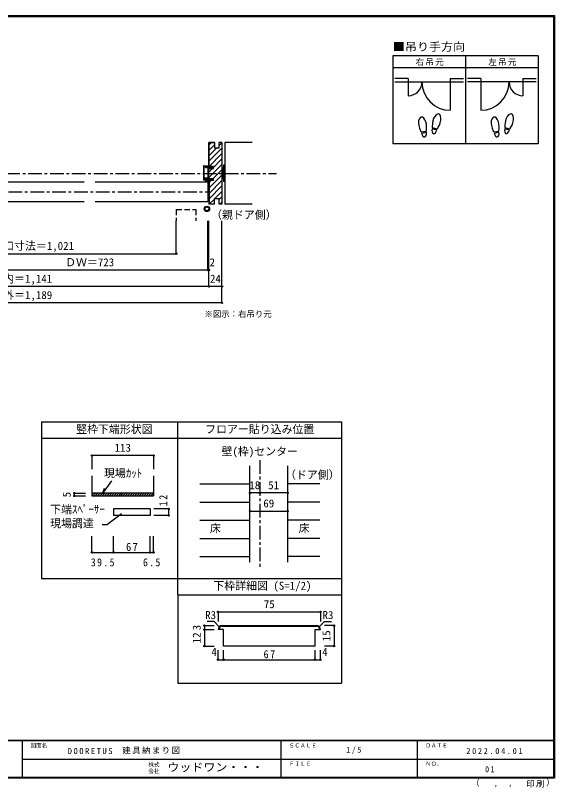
# Model space of a CAD drawing. Units: millimetres at full size, sheet at 1:5, with parts at other scales. Extents: x -973 to 977, y -718 to 696.
# Drawn here: x -11 to 977, y -718 to 696 of the extents above; entities that cross this region are included whole.
import ezdxf
from ezdxf.enums import TextEntityAlignment as Align

# ---------------------------------------------------------------- set-up
doc = ezdxf.new("R2010")
doc.units = ezdxf.units.MM
doc.header["$LTSCALE"] = 5
doc.header["$PDMODE"] = 32
doc.header["$PDSIZE"] = 2.5
for name, pattern in [('CHAIN1', [8, 5, -1, 1, -1]), ('DASHED1', [1.8, 1.2, -0.6]), ('DASHED2', [3, 2, -1])]:
    doc.linetypes.add(name, pattern=pattern)
for name, color, linetype in [('0-0_補助線', 7, 'Continuous'), ('0-1_通り芯', 4, 'CHAIN1'), ('0-3_仕上げ', 7, 'Continuous'), ('0-4_枠', 3, 'Continuous'), ('0-6_扉', 6, 'Continuous'), ('0-7_金物', 7, 'Continuous'), ('0-8_戸当', 7, 'Continuous'), ('0-A_文字', 3, 'Continuous'), ('0-B_寸法', 7, 'Continuous'), ('0-C_ハッチ', 4, 'Continuous'), ('1-4_枠', 3, 'Continuous'), ('1-B_寸法', 7, 'Continuous'), ('F-0_補助線', 7, 'Continuous'), ('F-1_枠', 6, 'Continuous'), ('F-A_文字', 7, 'Continuous')]:
    doc.layers.add(name, color=color, linetype=linetype)
doc.styles.add('ＭＳ ゴシック', font='')
doc.styles.get('ＭＳ ゴシック').set_extended_font_data('MS Gothic')

# ---------------------------------------------------------------- blocks, each defined once
blk = doc.blocks.new('01')
at = {"layer": '0-0_補助線'}
for p, q in [((-5.765, 14.562), (-5.765, -9.938)), ((-4.765, 15.562), (3.935, 15.562)), ((4.133, 15.036), (2.233, 13.586)), ((11.735, 12.512), (8.735, 14.412)), ((-4.265, -8.938), (-4.265, 14.062)), ((-4.265, 14.062), (-2.165, 14.062)), ((-2.165, 14.062), (-2.165, 12.062)), ((-2.165, 12.062), (-0.965, 12.062)), ((-0.965, 14.062), (1.735, 14.062)), ((-0.965, 12.062), (-0.965, 14.062)), ((1.348, 14.049), (-0.37, 13.576)), ((0.901, 12.76), (0.04, 12.448)), ((1.735, 13.812), (1.735, 14.062)), ((1.735, 13.762), (1.735, 13.512)), ((4.235, 13.512), (1.735, 13.512)), ((2.235, 12.312), (1.735, 12.312)), ((2.735, -6.438), (2.735, 11.812)), ((4.235, 13.262), (4.235, 13.512)), ((8.735, 11.762), (4.235, 11.762)), ((8.735, 11.012), (11.735, 12.512)), ((8.735, 11.012), (8.735, 11.762)), ((-5.265, -10.438), (1.735, -10.438)), ((0.93, -13.548), (-5.265, -10.438)), ((-4.265, -8.938), (-0.265, -8.938)), ((-1.282, -8.784), (-3.773, -8.007)), ((1.244, -12.923), (-3.705, -10.438)), ((-0.734, -7.488), (-3.356, -6.67)), ((-0.265, -8.889), (-0.265, -8.938)), ((2.235, -6.938), (0.275, -6.938)), ((1.735, -9.738), (0.532, -8.486)), ((1.735, -10.438), (1.735, -9.738)), ((2.835, -11.938), (2.835, -9.438)), ((3.535, -11.938), (3.535, -10.438)), ((3.535, -10.438), (8.735, -10.438)), ((8.735, -8.188), (8.735, -8.938)), ((8.735, -10.438), (8.735, -11.588))]:
    blk.add_line(p, q, dxfattribs=at)
for points in [[(4.235, 13.262), (8.735, 13.262), (8.735, 14.412)], [(8.735, -8.938), (4.235, -8.938), (4.235, 11.762)], [(3.535, -10.438), (3.535, -9.438), (2.735, -9.438), (2.735, -8.338), (0.398, -8.338)], [(8.735, -8.188), (11.735, -9.688), (8.735, -11.588)]]:
    blk.add_lwpolyline(points, dxfattribs=at)
for centre, radius, start, end in [((-4.765, 14.562), 1, 90, 180), ((3.935, 15.262), 0.3, 311.34778, 90), ((-0.165, 13.012), 0.6, 106.79003, 180), ((-0.165, 13.012), 0.6, 180, 293.33765), ((1.735, 13.312), 1, 213.47738, 270), ((1.435, 13.762), 0.3, 0, 106.79003), ((2.035, 13.812), 0.3, 180, 311.34778), ((2.235, 11.812), 0.5, 0, 90), ((-5.265, -9.938), 0.5, 180, 270), ((-3.565, -7.338), 0.7, 72.67017, 252.67017), ((-0.925, -7.638), 1.2, 252.67017, 311.40962), ((0.275, -8.138), 1.2, 90, 147.21126), ((0.235, -8.889), 0.5, 53.61521, 180), ((0.398, -9.138), 0.8, 90, 131.40962), ((1.735, -11.938), 1.8, 243.42485, 360), ((1.735, -11.938), 1.1, 243.42485, 360), ((2.235, -6.438), 0.5, 270, 0)]:
    blk.add_arc(centre, radius, start, end, dxfattribs=at)

msp = doc.modelspace()

# ---------------------------------------------------------------- linework, layer by layer
at = {"layer": '0-0_補助線', "color": 4}
for p, q in [((242.307, -109.894), (242.307, -134.894)), ((97.249, -183.786), (117.249, -183.786)), ((269.697, -207.695), (242.615, -207.695)), ((269.697, -207.695), (269.697, -219.695)), ((269.697, -219.695), (242.615, -219.695)), ((129.307, -287.343), (129.307, -257.335)), ((168.807, -287.343), (168.807, -257.335)), ((235.807, -287.343), (235.807, -257.335)), ((242.307, -287.343), (242.307, -257.335)), ((129.307, -287.343), (168.807, -287.343)), ((168.807, -287.343), (235.807, -287.343)), ((235.807, -287.343), (242.307, -287.343))]:
    msp.add_line(p, q, dxfattribs=at)
at = {"layer": '0-0_補助線', "color": 3}
for p, q in [((242.307, -146.826), (242.307, -183.786)), ((242.307, -178.786), (129.307, -178.786))]:
    msp.add_line(p, q, dxfattribs=at)
at = {"layer": '0-0_補助線'}
for p, q in [((148.442, -180.125), (165.756, -156.173)), ((148.442, -180.125), (152.189, -169.818)), ((168.807, -207.695), (168.807, -219.695)), ((235.807, -207.695), (168.807, -207.695)), ((235.807, -207.695), (235.807, -219.695)), ((183.462, -216.9), (157.662, -236.25)), ((235.807, -219.695), (168.807, -219.695)), ((147.817, -236.25), (157.662, -236.25))]:
    msp.add_line(p, q, dxfattribs=at)
at = {"layer": '0-0_補助線', "color": 4, "linetype": 'DASHED1'}
for p, q in [((129.307, -181.233), (131.754, -178.786)), ((130.996, -183.786), (135.996, -178.786)), ((135.239, -183.786), (140.239, -178.786)), ((139.482, -183.786), (144.482, -178.786)), ((143.724, -183.786), (148.724, -178.786)), ((147.967, -183.786), (152.967, -178.786)), ((152.21, -183.786), (157.21, -178.786)), ((156.452, -183.786), (161.452, -178.786)), ((160.695, -183.786), (165.695, -178.786)), ((164.937, -183.786), (169.937, -178.786)), ((169.18, -183.786), (174.18, -178.786)), ((173.423, -183.786), (178.423, -178.786)), ((177.665, -183.786), (182.665, -178.786)), ((181.908, -183.786), (186.908, -178.786)), ((186.151, -183.786), (191.151, -178.786)), ((190.393, -183.786), (195.393, -178.786)), ((194.636, -183.786), (199.636, -178.786)), ((198.879, -183.786), (203.879, -178.786)), ((203.121, -183.786), (208.121, -178.786)), ((207.364, -183.786), (212.364, -178.786)), ((211.607, -183.786), (216.607, -178.786)), ((215.849, -183.786), (220.849, -178.786)), ((220.092, -183.786), (225.092, -178.786)), ((224.334, -183.786), (229.334, -178.786)), ((228.577, -183.786), (233.577, -178.786)), ((232.82, -183.786), (237.82, -178.786)), ((237.062, -183.786), (242.062, -178.786)), ((241.305, -183.786), (242.307, -182.784))]:
    msp.add_line(p, q, dxfattribs=at)
at = {"layer": '0-0_補助線', "color": 4}
for points in [[(242.307, -109.894), (129.307, -109.894), (129.307, -134.894)], [(97.249, -183.786), (97.249, -178.786), (117.249, -178.786)]]:
    msp.add_lwpolyline(points, dxfattribs=at)
at = {"layer": '0-0_補助線', "color": 3}
msp.add_lwpolyline([(129.307, -146.826), (129.307, -183.786), (242.307, -183.786)], dxfattribs=at)
at = {"layer": '0-0_補助線'}
for p in [(129.307, -109.894), (242.307, -109.894), (97.249, -178.786), (97.249, -183.786), (269.697, -207.695), (269.697, -219.695), (129.307, -287.343), (168.807, -287.343), (235.807, -287.343), (242.307, -287.343)]:
    msp.add_point(p, dxfattribs=at)
at = {"layer": '0-1_通り芯'}
for p, q in [((-467.5, 406.5), (467.5, 406.5)), ((-343.5, 373), (343.5, 373)), ((436.653, -118.5), (436.653, -315.007))]:
    msp.add_line(p, q, dxfattribs=at)
at = {"layer": '0-3_仕上げ'}
for p, q in [((422.5, 463), (372.5, 463)), ((372.5, 463), (372.5, 350)), ((422.5, 350), (372.5, 350))]:
    msp.add_line(p, q, dxfattribs=at)
at = {"layer": '0-3_仕上げ', "color": 4}
for p, q in [((326.653, -161.801), (418.653, -161.801)), ((546.653, -161.801), (487.653, -161.801)), ((326.653, -195.103), (418.653, -195.103)), ((546.653, -195.103), (487.653, -195.103)), ((326.653, -228.404), (418.653, -228.404)), ((546.653, -228.404), (487.653, -228.404)), ((326.653, -261.706), (418.653, -261.706)), ((546.653, -261.706), (487.653, -261.706)), ((326.653, -295.007), (418.653, -295.007)), ((546.653, -295.007), (487.653, -295.007))]:
    msp.add_line(p, q, dxfattribs=at)
at = {"layer": '0-4_枠'}
for p, q in [((343.5, 419.5), (343.5, 463)), ((353.5, 463), (343.5, 463)), ((344, 419.5), (344, 462.5)), ((353.5, 462.5), (344, 462.5)), ((353.5, 463), (353.5, 453)), ((362.5, 453), (353.5, 453)), ((367.5, 463), (362.5, 463)), ((362.5, 453), (362.5, 463)), ((367.5, 463), (367.5, 350)), ((352, 419.5), (343.5, 419.5)), ((343.5, 415.8), (352, 415.8)), ((343.5, 397.2), (343.5, 415.8)), ((352, 415.8), (352, 419.5)), ((343.5, 397.2), (352, 397.2)), ((352, 393.5), (352, 397.2)), ((343.5, 393.5), (343.5, 350)), ((352, 393.5), (343.5, 393.5)), ((344, 393.5), (344, 350.5)), ((362.5, 360), (353.5, 360)), ((353.5, 350), (353.5, 360)), ((362.5, 350), (362.5, 360)), ((353.5, 350), (343.5, 350)), ((353.5, 350.5), (344, 350.5)), ((367.5, 350), (362.5, 350)), ((418.653, -305.007), (418.653, -128.5)), ((487.653, -128.5), (487.653, -305.007))]:
    msp.add_line(p, q, dxfattribs=at)
at = {"layer": '0-6_扉'}
for p, q in [((-91.537, 391), (114.982, 391)), ((134.982, 391), (341.5, 391)), ((341.5, 391), (341.5, 355)), ((-91.537, 355), (114.982, 355)), ((134.982, 355), (341.5, 355))]:
    msp.add_line(p, q, dxfattribs=at)
at = {"layer": '0-6_扉', "linetype": 'DASHED2'}
for p, q in [((283.658, 340.381), (319.658, 340.381)), ((283.658, 340.381), (283.658, 319.657)), ((319.658, 340.381), (319.658, 319.657))]:
    msp.add_line(p, q, dxfattribs=at)
at = {"layer": '0-7_金物'}
for p, q in [((368, 415.5), (367.5, 415.5)), ((368, 416.5), (368, 396.5)), ((370, 416.5), (368, 416.5)), ((372.5, 421.5), (370, 421.5)), ((370, 421.5), (370, 391.5)), ((372.5, 421.5), (372.5, 391.5)), ((368, 397.5), (367.5, 397.5)), ((370, 396.5), (368, 396.5)), ((372.5, 391.5), (370, 391.5))]:
    msp.add_line(p, q, dxfattribs=at)
for radius in [5, 3.5]:
    msp.add_circle((339.872, 341.628), radius, dxfattribs=at)
at = {"layer": '0-A_文字'}
for p, q in [((680.639, 621.667), (680.639, 460.667)), ((946.639, 621.667), (680.639, 621.667)), ((813.639, 621.667), (813.639, 460.667)), ((680.639, 600.667), (946.639, 600.667)), ((741.457, 483.378), (732.811, 481.853)), ((741.822, 481.31), (733.175, 479.785)), ((760.924, 485.706), (752.444, 487.978)), ((761.468, 487.735), (752.987, 490.007)), ((874.457, 483.378), (865.811, 481.853)), ((874.822, 481.31), (866.175, 479.785)), ((893.924, 485.706), (885.444, 487.978)), ((894.468, 487.735), (885.987, 490.007)), ((36.653, -48.5), (36.653, -335.007)), ((286.653, -117.492), (286.653, -48.5)), ((586.653, -48.5), (586.653, -526.5)), ((286.653, -78.5), (36.653, -78.5)), ((586.653, -78.5), (286.653, -78.5)), ((286.653, -365.007), (286.653, -117.492)), ((36.653, -335.007), (286.653, -335.007)), ((286.653, -335.007), (586.653, -335.007)), ((286.653, -365.007), (286.653, -526.5)), ((286.653, -365.007), (586.653, -365.007)), ((286.653, -526.5), (586.653, -526.5))]:
    msp.add_line(p, q, dxfattribs=at)
at = {"layer": '0-A_文字', "color": 2}
for p, q in [((708.639, 580.308), (684.139, 580.308)), ((708.639, 580.308), (708.639, 548.808)), ((785.639, 580.308), (810.139, 580.308)), ((785.639, 580.308), (785.639, 522.208)), ((841.639, 580.308), (817.139, 580.308)), ((841.639, 580.308), (841.639, 522.208)), ((918.639, 580.308), (943.139, 580.308)), ((918.639, 580.308), (918.639, 548.808)), ((684.139, 574.008), (810.139, 574.008)), ((943.139, 574.008), (817.139, 574.008))]:
    msp.add_line(p, q, dxfattribs=at)
at = {"layer": '0-A_文字'}
for points in [[(946.639, 621.667), (946.639, 460.667), (680.639, 460.667)], [(36.653, -48.5), (286.653, -48.5), (586.653, -48.5)]]:
    msp.add_lwpolyline(points, dxfattribs=at)
at = {"layer": '0-A_文字', "color": 2}
for centre, radius, start, end in [((708.639, 574.008), 25.2, 270, 0), ((785.639, 574.008), 51.8, 180, 270), ((841.639, 574.008), 51.8, 270, 0), ((918.639, 574.008), 25.2, 180, 270)]:
    msp.add_arc(centre, radius, start, end, dxfattribs=at)
at = {"layer": '0-A_文字'}
for centre, major_axis, ratio, start_param, end_param in [((734.795, 495.877), (-2.445, 13.867), 0.5, 4.34059143, 8.22577918), ((760.713, 501.878), (3.644, 13.601), 0.5, 4.34059143, 8.22577918), ((867.795, 495.877), (-2.445, 13.867), 0.5, 4.34059143, 8.22577918), ((893.713, 501.878), (3.644, 13.601), 0.5, 4.34059143, 8.22577918), ((760.609, 501.489), (4.416, 16.48), 0.4, 1.85063327, 2.44287679), ((760.609, 501.489), (4.416, 16.48), 0.4, 3.84030852, 4.43255203), ((893.609, 501.489), (4.416, 16.48), 0.4, 1.85063327, 2.44287679), ((893.609, 501.489), (4.416, 16.48), 0.4, 3.84030852, 4.43255203), ((734.865, 495.481), (-2.963, 16.802), 0.4, 1.85063327, 2.44287679), ((737.498, 480.548), (-1.27, 7.205), 0.6, 1.57079633, 4.71238898), ((734.865, 495.481), (-2.963, 16.802), 0.4, 3.84030852, 4.43255203), ((756.684, 486.842), (1.894, 7.067), 0.6, 1.57079633, 4.71238898), ((867.865, 495.481), (-2.963, 16.802), 0.4, 1.85063327, 2.44287679), ((870.498, 480.548), (-1.27, 7.205), 0.6, 1.57079633, 4.71238898), ((867.865, 495.481), (-2.963, 16.802), 0.4, 3.84030852, 4.43255203), ((889.684, 486.842), (1.894, 7.067), 0.6, 1.57079633, 4.71238898)]:
    msp.add_ellipse(centre, major_axis=major_axis, ratio=ratio, start_param=start_param, end_param=end_param, dxfattribs=at)
at = {"layer": '0-B_寸法', "color": 4}
for p, q in [((283.658, 259.657), (283.658, 319.657)), ((341.5, 229.657), (341.5, 319.657)), ((343.5, 199.657), (343.5, 319.657)), ((367.5, 169.657), (367.5, 319.657)), ((-283.352, 259.657), (283.658, 259.657)), ((343.5, 229.657), (-343.5, 229.657)), ((367.5, 199.657), (-367.5, 199.657)), ((367.5, 169.657), (-367.5, 169.657)), ((487.653, -178.452), (418.653, -178.452)), ((418.653, -211.753), (487.653, -211.753))]:
    msp.add_line(p, q, dxfattribs=at)
at = {"layer": '0-B_寸法'}
for p in [(283.658, 259.657), (341.5, 229.657), (343.5, 229.657), (343.5, 199.657), (367.5, 199.657), (367.5, 169.657), (418.653, -178.452), (436.653, -178.452), (487.653, -178.452), (418.653, -211.753), (487.653, -211.753)]:
    msp.add_point(p, dxfattribs=at)
at = {"layer": '0-C_ハッチ'}
for p, q in [((344, 459.115), (347.385, 462.5)), ((344, 449.215), (353.5, 458.715)), ((344, 439.316), (357.684, 453)), ((344, 429.416), (367.5, 452.916)), ((362.5, 457.816), (367.5, 462.816)), ((344, 419.517), (367.5, 443.017)), ((352, 417.617), (367.5, 433.117)), ((343.5, 399.218), (367.5, 423.218)), ((343.5, 409.117), (350.183, 415.8)), ((351.382, 397.2), (367.5, 413.318)), ((344, 379.919), (367.5, 403.419)), ((344, 370.019), (367.5, 393.519)), ((344, 389.818), (347.682, 393.5)), ((344, 360.12), (367.5, 383.62)), ((353.78, 360), (367.5, 373.72)), ((344.28, 350.5), (353.5, 359.72)), ((362.5, 358.821), (367.5, 363.821)), ((363.579, 350), (367.5, 353.921))]:
    msp.add_line(p, q, dxfattribs=at)
at = {"layer": '1-4_枠'}
for p, q in [((367.915, -421.188), (540.415, -421.188)), ((367.915, -422.438), (540.415, -422.438)), ((370.415, -428.688), (360.415, -428.688)), ((370.415, -458.688), (370.415, -428.688)), ((537.915, -428.688), (547.915, -428.688)), ((537.915, -458.688), (537.915, -428.688)), ((537.915, -458.688), (370.415, -458.688))]:
    msp.add_line(p, q, dxfattribs=at)
for centre, radius, start, end in [((367.915, -428.688), 7.5, 90, 180), ((367.915, -428.688), 6.25, 90, 180), ((540.415, -428.688), 7.5, 0, 90), ((540.415, -428.688), 6.25, 0, 90)]:
    msp.add_arc(centre, radius, start, end, dxfattribs=at)
at = {"layer": '1-B_寸法', "color": 4}
for p, q in [((360.415, -396.188), (360.415, -413.688)), ((360.415, -396.188), (547.915, -396.188)), ((547.915, -396.188), (547.915, -413.688)), ((335.415, -421.188), (352.915, -421.188)), ((352.915, -413.688), (340.415, -413.688)), ((362.612, -423.385), (352.915, -413.688)), ((545.719, -423.385), (555.415, -413.688)), ((572.915, -421.188), (555.202, -421.188)), ((555.415, -413.688), (567.915, -413.688)), ((572.915, -421.188), (572.915, -458.688)), ((335.415, -428.688), (352.915, -428.688)), ((360.415, -483.688), (360.415, -466.188)), ((370.415, -483.688), (370.415, -466.188)), ((537.915, -483.688), (537.915, -466.188)), ((547.915, -483.688), (547.915, -466.188)), ((572.915, -458.688), (555.202, -458.688)), ((360.415, -483.688), (547.915, -483.688))]:
    msp.add_line(p, q, dxfattribs=at)
msp.add_lwpolyline([(335.415, -421.188), (335.415, -458.688), (352.915, -458.688)], dxfattribs=at)
at = {"layer": '1-B_寸法'}
for p in [(360.415, -396.188), (547.915, -396.188), (335.415, -421.188), (572.915, -421.188), (335.415, -428.688), (335.415, -458.688), (572.915, -458.688), (360.415, -483.688), (370.415, -483.688), (537.915, -483.688), (547.915, -483.688)]:
    msp.add_point(p, dxfattribs=at)
at = {"layer": 'F-1_枠'}
for p, q in [((-973.347, 695.833), (976.653, 695.833)), ((-973.347, 695), (976.653, 695)), ((-973.347, 694.167), (976.653, 694.167)), ((974.986, 695.833), (974.986, -700.833)), ((975.82, 695.833), (975.82, -700.833)), ((976.653, 695.833), (976.653, -700.833)), ((976.653, -631.667), (-973.347, -631.667)), ((976.653, -632.5), (-973.347, -632.5)), ((1.653, -632.5), (1.653, -699.167)), ((474.986, -632.5), (474.986, -699.167)), ((724.986, -632.5), (724.986, -699.167)), ((1.653, -665.833), (974.986, -665.834)), ((976.653, -699.167), (-973.347, -699.167)), ((976.653, -700), (-973.347, -700)), ((976.653, -700.833), (-973.347, -700.833))]:
    msp.add_line(p, q, dxfattribs=at)

# ---------------------------------------------------------------- block references
at = {"layer": '0-8_戸当'}
msp.add_blockref('01', (339.265, 405.088), dxfattribs=at)

# ---------------------------------------------------------------- texts
at = {"layer": '0-0_補助線', "style": 'ＭＳ ゴシック'}
for s, p in [('113', (170.807, -107.394)), ('現場ｶｯﾄ', (151.375, -154.147)), ('下端ｽﾍﾟｰｻｰ', (52.726, -220.298)), ('現場調達', (52.726, -245.893))]:
    msp.add_text(s, height=14.66, dxfattribs=at).set_placement(p, align=Align.BOTTOM_LEFT)
msp.add_text('5', height=14.66, rotation=90, dxfattribs=at).set_placement((94.749, -186.38), align=Align.BOTTOM_LEFT)
at = {"layer": '0-0_補助線', "insert": (267.197, -203.122), "char_height": 14.66, "attachment_point": 7, "rotation": 90, "style": 'ＭＳ ゴシック'}
msp.add_mtext('\\T1.27;\\W0.95;12', dxfattribs=at)
at = {"layer": '0-0_補助線', "char_height": 14.66, "attachment_point": 7, "style": 'ＭＳ ゴシック'}
for s, insert in [('\\T1.27;\\W0.95;67', (191.682, -284.843)), ('\\T1.28;\\W0.9;39.5', (127.182, -312.969)), ('\\T1.27;\\W0.9;6.5', (222.807, -312.969))]:
    msp.add_mtext(s, dxfattribs=dict(at, insert=insert))
at = {"layer": '0-A_文字', "color": 7, "style": 'ＭＳ ゴシック', "width": 1.1}
msp.add_text('■吊り手方向', height=14.66, dxfattribs=at).set_placement((680.639, 626.667), align=Align.BOTTOM_LEFT)
at = {"layer": '0-A_文字', "color": 7, "style": 'ＭＳ ゴシック'}
for s, height, p in [('（親ドア側）', 14.66, (347.5, 319)), ('※図示：右吊り元', 11, (335.31, 140.3)), ('竪枠下端形状図', 14.66, (100.367, -73.5)), ('フロアー貼り込み位置', 14.66, (336.653, -73.5)), ('壁(枠)センター', 14.66, (366.653, -114.091)), ('（ドア側）', 14.66, (482.944, -156.835)), ('床', 14.66, (345.403, -255.055)), ('床', 14.66, (507.903, -255.055)), ('下枠詳細図 (S=1/2)', 14.66, (351.653, -360.007))]:
    msp.add_text(s, height=height, dxfattribs=at).set_placement(p, align=Align.BOTTOM_LEFT)
at = {"layer": '0-A_文字', "color": 7, "char_height": 11, "attachment_point": 7, "style": 'ＭＳ ゴシック'}
for s, insert in [('\\T1.17;右吊元', (722.139, 603.667)), ('\\T1.17;左吊元', (855.262, 603.667))]:
    msp.add_mtext(s, dxfattribs=dict(at, insert=insert))
at = {"layer": '0-B_寸法', "style": 'ＭＳ ゴシック'}
for s, p in [('有効開口寸法＝1,021', (-93.347, 262.157)), ('ＤＷ＝723', (80.135, 232.157)), ('2', (344.719, 232.157)), ('枠内＝1,141', (-53.347, 202.157)), ('24', (345.5, 202.157)), ('枠外＝1,189', (-53.347, 172.157)), ('18', (417.653, -175.952)), ('51', (452.153, -175.952)), ('69', (443.153, -209.253))]:
    msp.add_text(s, height=14.66, dxfattribs=at).set_placement(p, align=Align.BOTTOM_LEFT)
at = {"layer": '1-B_寸法', "style": 'ＭＳ ゴシック'}
for s, p in [('75', (444.165, -393.688)), ('R3', (336.665, -413.688)), ('R3', (551.665, -413.688)), ('4', (348.128, -481.188)), ('4', (551.103, -481.188))]:
    msp.add_text(s, height=14.66, dxfattribs=at).set_placement(p, align=Align.BOTTOM_LEFT)
for s, p in [('3', (332.915, -429.938)), ('12', (332.915, -453.688)), ('15', (570.415, -449.938))]:
    msp.add_text(s, height=14.66, rotation=90, dxfattribs=at).set_placement(p, align=Align.BOTTOM_LEFT)
at = {"layer": '1-B_寸法', "insert": (443.54, -481.188), "char_height": 14.66, "attachment_point": 7, "style": 'ＭＳ ゴシック'}
msp.add_mtext('\\T1.27;\\W0.95;67', dxfattribs=at)
at = {"layer": 'F-0_補助線', "char_height": 11, "attachment_point": 7, "style": 'ＭＳ ゴシック'}
for s, insert in [('\\T1.39;\\W0.85;DOORETUS', (84.986, -656.667)), ('\\T1.17;建具納まり図', (184.986, -656.667))]:
    msp.add_mtext(s, dxfattribs=dict(at, insert=insert))
at = {"layer": 'F-A_文字', "style": 'ＭＳ ゴシック'}
for s, height, p in [('図面名', 7.331, (16.653, -646.667)), ('ＳＣＡＬＥ', 7.331, (489.986, -646.667)), ('ＤＡＴＥ', 7.331, (739.986, -646.667)), ('株式', 7.331, (232.486, -681.5)), ('ＦＩＬＥ', 7.331, (489.986, -680)), ('ＮＯ．', 7.331, (739.986, -680.001)), ('会社', 7.331, (232.486, -693.5)), ('（', 11, (823.992, -718.052)), ('）', 11, (961.387, -717.355)), (',', 11, (865.199, -718.052)), (',', 11, (891.686, -717.588))]:
    msp.add_text(s, height=height, dxfattribs=at).set_placement(p, align=Align.BOTTOM_LEFT)
at = {"layer": 'F-A_文字', "style": 'ＭＳ ゴシック', "width": 1.1}
msp.add_text('ウッドワン・・・', height=14.66, dxfattribs=at).set_placement((267.486, -692.5), align=Align.BOTTOM_LEFT)
at = {"layer": 'F-A_文字', "char_height": 11, "attachment_point": 7, "style": 'ＭＳ ゴシック'}
for s, insert in [('\\T1.38;\\W0.9;1/5', (594.986, -656.667)), ('\\T1.39;\\W0.85;2022.04.01', (814.986, -656.667)), ('\\T1.36;\\W0.9;01', (849.361, -690.001)), ('\\T1.17;印刷', (924.678, -717.82))]:
    msp.add_mtext(s, dxfattribs=dict(at, insert=insert))

doc.saveas('drawing.dxf')
